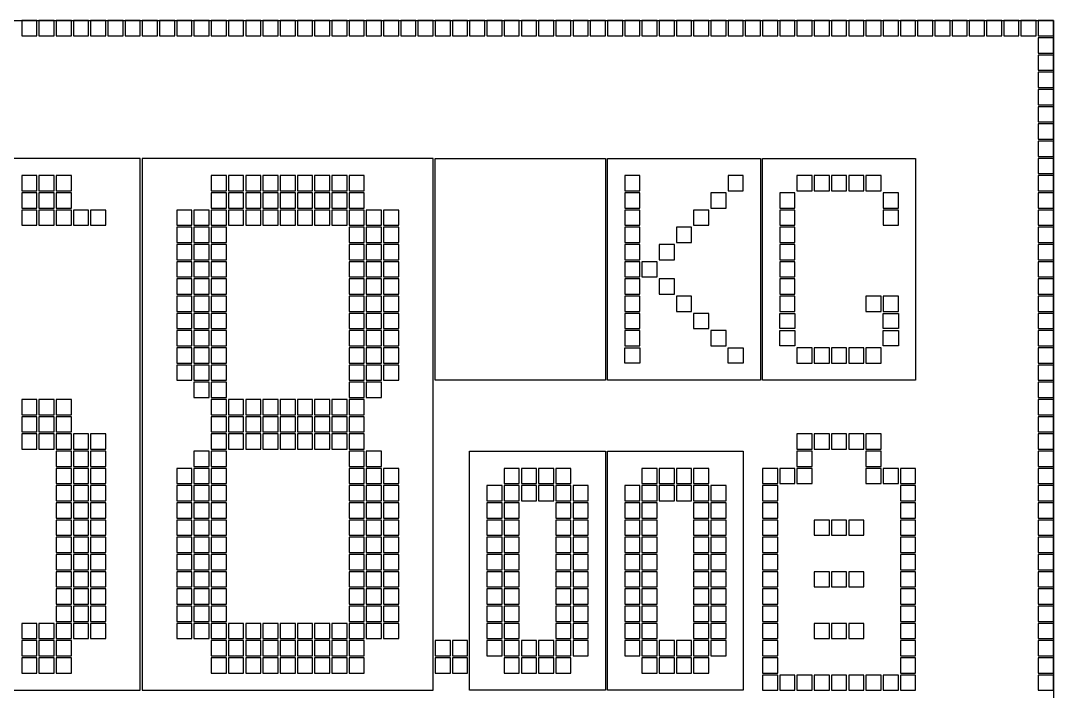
# Model space of a CAD drawing. Header units: inches. Extents: x 125 to 991, y -92 to 487.
# Drawn here: x 822.84 to 833.03, y 468.25 to 474.87 of the extents above; entities that cross this region are included whole.
import ezdxf

# ---------------------------------------------------------------- set-up
doc = ezdxf.new("R2010")
doc.units = ezdxf.units.IN

msp = doc.modelspace()

# ---------------------------------------------------------------- linework, layer by layer
msp.add_lwpolyline([(811.294, 474.869), (833.034, 474.869), (833.034, 464.009), (811.294, 464.009)], close=True)
at = {"color": 2}
for points in [[(822.854, 474.719), (823.004, 474.719), (823.004, 474.869), (822.854, 474.869)], [(823.024, 474.719), (823.174, 474.719), (823.174, 474.869), (823.024, 474.869)], [(823.194, 474.719), (823.344, 474.719), (823.344, 474.869), (823.194, 474.869)], [(823.364, 474.719), (823.514, 474.719), (823.514, 474.869), (823.364, 474.869)], [(823.534, 474.719), (823.684, 474.719), (823.684, 474.869), (823.534, 474.869)], [(823.704, 474.719), (823.854, 474.719), (823.854, 474.869), (823.704, 474.869)], [(823.874, 474.719), (824.024, 474.719), (824.024, 474.869), (823.874, 474.869)], [(824.044, 474.719), (824.194, 474.719), (824.194, 474.869), (824.044, 474.869)], [(824.214, 474.719), (824.364, 474.719), (824.364, 474.869), (824.214, 474.869)], [(824.384, 474.719), (824.534, 474.719), (824.534, 474.869), (824.384, 474.869)], [(824.554, 474.719), (824.704, 474.719), (824.704, 474.869), (824.554, 474.869)], [(824.724, 474.719), (824.874, 474.719), (824.874, 474.869), (824.724, 474.869)], [(824.894, 474.719), (825.044, 474.719), (825.044, 474.869), (824.894, 474.869)], [(825.064, 474.719), (825.214, 474.719), (825.214, 474.869), (825.064, 474.869)], [(825.234, 474.719), (825.384, 474.719), (825.384, 474.869), (825.234, 474.869)], [(825.404, 474.719), (825.554, 474.719), (825.554, 474.869), (825.404, 474.869)], [(825.574, 474.719), (825.724, 474.719), (825.724, 474.869), (825.574, 474.869)], [(825.744, 474.719), (825.894, 474.719), (825.894, 474.869), (825.744, 474.869)], [(825.914, 474.719), (826.064, 474.719), (826.064, 474.869), (825.914, 474.869)], [(826.084, 474.719), (826.234, 474.719), (826.234, 474.869), (826.084, 474.869)], [(826.254, 474.719), (826.404, 474.719), (826.404, 474.869), (826.254, 474.869)], [(826.424, 474.719), (826.574, 474.719), (826.574, 474.869), (826.424, 474.869)], [(826.594, 474.719), (826.744, 474.719), (826.744, 474.869), (826.594, 474.869)], [(826.764, 474.719), (826.914, 474.719), (826.914, 474.869), (826.764, 474.869)], [(826.934, 474.719), (827.084, 474.719), (827.084, 474.869), (826.934, 474.869)], [(827.104, 474.719), (827.254, 474.719), (827.254, 474.869), (827.104, 474.869)], [(827.274, 474.719), (827.424, 474.719), (827.424, 474.869), (827.274, 474.869)], [(827.444, 474.719), (827.594, 474.719), (827.594, 474.869), (827.444, 474.869)], [(827.614, 474.719), (827.764, 474.719), (827.764, 474.869), (827.614, 474.869)], [(827.784, 474.719), (827.934, 474.719), (827.934, 474.869), (827.784, 474.869)], [(827.954, 474.719), (828.104, 474.719), (828.104, 474.869), (827.954, 474.869)], [(828.124, 474.719), (828.274, 474.719), (828.274, 474.869), (828.124, 474.869)], [(828.294, 474.719), (828.444, 474.719), (828.444, 474.869), (828.294, 474.869)], [(828.464, 474.719), (828.614, 474.719), (828.614, 474.869), (828.464, 474.869)], [(828.634, 474.719), (828.784, 474.719), (828.784, 474.869), (828.634, 474.869)], [(828.804, 474.719), (828.954, 474.719), (828.954, 474.869), (828.804, 474.869)], [(828.974, 474.719), (829.124, 474.719), (829.124, 474.869), (828.974, 474.869)], [(829.144, 474.719), (829.294, 474.719), (829.294, 474.869), (829.144, 474.869)], [(829.314, 474.719), (829.464, 474.719), (829.464, 474.869), (829.314, 474.869)], [(829.484, 474.719), (829.634, 474.719), (829.634, 474.869), (829.484, 474.869)], [(829.654, 474.719), (829.804, 474.719), (829.804, 474.869), (829.654, 474.869)], [(829.824, 474.719), (829.974, 474.719), (829.974, 474.869), (829.824, 474.869)], [(829.994, 474.719), (830.144, 474.719), (830.144, 474.869), (829.994, 474.869)], [(830.164, 474.719), (830.314, 474.719), (830.314, 474.869), (830.164, 474.869)], [(830.334, 474.719), (830.484, 474.719), (830.484, 474.869), (830.334, 474.869)], [(830.504, 474.719), (830.654, 474.719), (830.654, 474.869), (830.504, 474.869)], [(830.674, 474.719), (830.824, 474.719), (830.824, 474.869), (830.674, 474.869)], [(830.844, 474.719), (830.994, 474.719), (830.994, 474.869), (830.844, 474.869)], [(831.014, 474.719), (831.164, 474.719), (831.164, 474.869), (831.014, 474.869)], [(831.184, 474.719), (831.334, 474.719), (831.334, 474.869), (831.184, 474.869)], [(831.354, 474.719), (831.504, 474.719), (831.504, 474.869), (831.354, 474.869)], [(831.524, 474.719), (831.674, 474.719), (831.674, 474.869), (831.524, 474.869)], [(831.694, 474.719), (831.844, 474.719), (831.844, 474.869), (831.694, 474.869)], [(831.864, 474.719), (832.014, 474.719), (832.014, 474.869), (831.864, 474.869)], [(832.034, 474.719), (832.184, 474.719), (832.184, 474.869), (832.034, 474.869)], [(832.204, 474.719), (832.354, 474.719), (832.354, 474.869), (832.204, 474.869)], [(832.374, 474.719), (832.524, 474.719), (832.524, 474.869), (832.374, 474.869)], [(832.544, 474.719), (832.694, 474.719), (832.694, 474.869), (832.544, 474.869)], [(832.714, 474.719), (832.864, 474.719), (832.864, 474.869), (832.714, 474.869)], [(832.884, 474.719), (833.034, 474.719), (833.034, 474.869), (832.884, 474.869)], [(832.884, 474.549), (833.034, 474.549), (833.034, 474.699), (832.884, 474.699)], [(832.884, 474.379), (833.034, 474.379), (833.034, 474.529), (832.884, 474.529)], [(832.884, 474.209), (833.034, 474.209), (833.034, 474.359), (832.884, 474.359)], [(832.884, 474.039), (833.034, 474.039), (833.034, 474.189), (832.884, 474.189)], [(832.884, 473.869), (833.034, 473.869), (833.034, 474.019), (832.884, 474.019)], [(832.884, 473.699), (833.034, 473.699), (833.034, 473.849), (832.884, 473.849)], [(832.884, 473.529), (833.034, 473.529), (833.034, 473.679), (832.884, 473.679)], [(832.884, 473.359), (833.034, 473.359), (833.034, 473.509), (832.884, 473.509)], [(822.854, 473.189), (823.004, 473.189), (823.004, 473.339), (822.854, 473.339)], [(823.024, 473.189), (823.174, 473.189), (823.174, 473.339), (823.024, 473.339)], [(823.024, 473.189), (823.174, 473.189), (823.174, 473.339), (823.024, 473.339)], [(823.194, 473.189), (823.344, 473.189), (823.344, 473.339), (823.194, 473.339)], [(824.724, 473.189), (824.874, 473.189), (824.874, 473.339), (824.724, 473.339)], [(824.894, 473.189), (825.044, 473.189), (825.044, 473.339), (824.894, 473.339)], [(825.064, 473.189), (825.214, 473.189), (825.214, 473.339), (825.064, 473.339)], [(825.064, 473.189), (825.214, 473.189), (825.214, 473.339), (825.064, 473.339)], [(825.064, 473.189), (825.214, 473.189), (825.214, 473.339), (825.064, 473.339)], [(825.234, 473.189), (825.384, 473.189), (825.384, 473.339), (825.234, 473.339)], [(825.404, 473.189), (825.554, 473.189), (825.554, 473.339), (825.404, 473.339)], [(825.574, 473.189), (825.724, 473.189), (825.724, 473.339), (825.574, 473.339)], [(825.744, 473.189), (825.894, 473.189), (825.894, 473.339), (825.744, 473.339)], [(825.744, 473.189), (825.894, 473.189), (825.894, 473.339), (825.744, 473.339)], [(825.914, 473.189), (826.064, 473.189), (826.064, 473.339), (825.914, 473.339)], [(826.084, 473.189), (826.234, 473.189), (826.234, 473.339), (826.084, 473.339)], [(828.804, 473.189), (828.954, 473.189), (828.954, 473.339), (828.804, 473.339)], [(829.824, 473.189), (829.974, 473.189), (829.974, 473.339), (829.824, 473.339)], [(830.504, 473.189), (830.654, 473.189), (830.654, 473.339), (830.504, 473.339)], [(830.674, 473.189), (830.824, 473.189), (830.824, 473.339), (830.674, 473.339)], [(830.844, 473.189), (830.994, 473.189), (830.994, 473.339), (830.844, 473.339)], [(831.014, 473.189), (831.164, 473.189), (831.164, 473.339), (831.014, 473.339)], [(831.184, 473.189), (831.334, 473.189), (831.334, 473.339), (831.184, 473.339)], [(832.884, 473.189), (833.034, 473.189), (833.034, 473.339), (832.884, 473.339)], [(822.854, 473.019), (823.004, 473.019), (823.004, 473.169), (822.854, 473.169)], [(823.024, 473.019), (823.174, 473.019), (823.174, 473.169), (823.024, 473.169)], [(823.024, 473.019), (823.174, 473.019), (823.174, 473.169), (823.024, 473.169)], [(823.194, 473.019), (823.344, 473.019), (823.344, 473.169), (823.194, 473.169)], [(824.724, 473.019), (824.874, 473.019), (824.874, 473.169), (824.724, 473.169)], [(824.894, 473.019), (825.044, 473.019), (825.044, 473.169), (824.894, 473.169)], [(825.064, 473.019), (825.214, 473.019), (825.214, 473.169), (825.064, 473.169)], [(825.064, 473.019), (825.214, 473.019), (825.214, 473.169), (825.064, 473.169)], [(825.064, 473.019), (825.214, 473.019), (825.214, 473.169), (825.064, 473.169)], [(825.234, 473.019), (825.384, 473.019), (825.384, 473.169), (825.234, 473.169)], [(825.404, 473.019), (825.554, 473.019), (825.554, 473.169), (825.404, 473.169)], [(825.574, 473.019), (825.724, 473.019), (825.724, 473.169), (825.574, 473.169)], [(825.744, 473.019), (825.894, 473.019), (825.894, 473.169), (825.744, 473.169)], [(825.744, 473.019), (825.894, 473.019), (825.894, 473.169), (825.744, 473.169)], [(825.914, 473.019), (826.064, 473.019), (826.064, 473.169), (825.914, 473.169)], [(826.084, 473.019), (826.234, 473.019), (826.234, 473.169), (826.084, 473.169)], [(828.804, 473.019), (828.954, 473.019), (828.954, 473.169), (828.804, 473.169)], [(829.654, 473.019), (829.804, 473.019), (829.804, 473.169), (829.654, 473.169)], [(830.334, 473.019), (830.484, 473.019), (830.484, 473.169), (830.334, 473.169)], [(831.354, 473.019), (831.504, 473.019), (831.504, 473.169), (831.354, 473.169)], [(832.884, 473.019), (833.034, 473.019), (833.034, 473.169), (832.884, 473.169)], [(822.854, 472.849), (823.004, 472.849), (823.004, 472.999), (822.854, 472.999)], [(823.024, 472.849), (823.174, 472.849), (823.174, 472.999), (823.024, 472.999)], [(823.024, 472.849), (823.174, 472.849), (823.174, 472.999), (823.024, 472.999)], [(823.194, 472.849), (823.344, 472.849), (823.344, 472.999), (823.194, 472.999)], [(823.364, 472.849), (823.514, 472.849), (823.514, 472.999), (823.364, 472.999)], [(823.534, 472.849), (823.684, 472.849), (823.684, 472.999), (823.534, 472.999)], [(824.384, 472.849), (824.534, 472.849), (824.534, 472.999), (824.384, 472.999)], [(824.554, 472.849), (824.704, 472.849), (824.704, 472.999), (824.554, 472.999)], [(824.724, 472.849), (824.874, 472.849), (824.874, 472.999), (824.724, 472.999)], [(824.894, 472.849), (825.044, 472.849), (825.044, 472.999), (824.894, 472.999)], [(825.064, 472.849), (825.214, 472.849), (825.214, 472.999), (825.064, 472.999)], [(825.064, 472.849), (825.214, 472.849), (825.214, 472.999), (825.064, 472.999)], [(825.064, 472.849), (825.214, 472.849), (825.214, 472.999), (825.064, 472.999)], [(825.234, 472.849), (825.384, 472.849), (825.384, 472.999), (825.234, 472.999)], [(825.404, 472.849), (825.554, 472.849), (825.554, 472.999), (825.404, 472.999)], [(825.574, 472.849), (825.724, 472.849), (825.724, 472.999), (825.574, 472.999)], [(825.744, 472.849), (825.894, 472.849), (825.894, 472.999), (825.744, 472.999)], [(825.744, 472.849), (825.894, 472.849), (825.894, 472.999), (825.744, 472.999)], [(825.914, 472.849), (826.064, 472.849), (826.064, 472.999), (825.914, 472.999)], [(826.084, 472.849), (826.234, 472.849), (826.234, 472.999), (826.084, 472.999)], [(826.254, 472.849), (826.404, 472.849), (826.404, 472.999), (826.254, 472.999)], [(826.424, 472.849), (826.574, 472.849), (826.574, 472.999), (826.424, 472.999)], [(828.804, 472.849), (828.954, 472.849), (828.954, 472.999), (828.804, 472.999)], [(829.484, 472.849), (829.634, 472.849), (829.634, 472.999), (829.484, 472.999)], [(830.334, 472.849), (830.484, 472.849), (830.484, 472.999), (830.334, 472.999)], [(831.354, 472.849), (831.504, 472.849), (831.504, 472.999), (831.354, 472.999)], [(832.884, 472.849), (833.034, 472.849), (833.034, 472.999), (832.884, 472.999)], [(824.384, 472.679), (824.534, 472.679), (824.534, 472.829), (824.384, 472.829)], [(824.554, 472.679), (824.704, 472.679), (824.704, 472.829), (824.554, 472.829)], [(824.724, 472.679), (824.874, 472.679), (824.874, 472.829), (824.724, 472.829)], [(826.084, 472.679), (826.234, 472.679), (826.234, 472.829), (826.084, 472.829)], [(826.254, 472.679), (826.404, 472.679), (826.404, 472.829), (826.254, 472.829)], [(826.424, 472.679), (826.574, 472.679), (826.574, 472.829), (826.424, 472.829)], [(828.804, 472.679), (828.954, 472.679), (828.954, 472.829), (828.804, 472.829)], [(829.314, 472.679), (829.464, 472.679), (829.464, 472.829), (829.314, 472.829)], [(830.334, 472.679), (830.484, 472.679), (830.484, 472.829), (830.334, 472.829)], [(832.884, 472.679), (833.034, 472.679), (833.034, 472.829), (832.884, 472.829)], [(824.384, 472.509), (824.534, 472.509), (824.534, 472.659), (824.384, 472.659)], [(824.554, 472.509), (824.704, 472.509), (824.704, 472.659), (824.554, 472.659)], [(824.724, 472.509), (824.874, 472.509), (824.874, 472.659), (824.724, 472.659)], [(826.084, 472.509), (826.234, 472.509), (826.234, 472.659), (826.084, 472.659)], [(826.254, 472.509), (826.404, 472.509), (826.404, 472.659), (826.254, 472.659)], [(826.424, 472.509), (826.574, 472.509), (826.574, 472.659), (826.424, 472.659)], [(828.804, 472.509), (828.954, 472.509), (828.954, 472.659), (828.804, 472.659)], [(829.144, 472.509), (829.294, 472.509), (829.294, 472.659), (829.144, 472.659)], [(830.334, 472.509), (830.484, 472.509), (830.484, 472.659), (830.334, 472.659)], [(832.884, 472.509), (833.034, 472.509), (833.034, 472.659), (832.884, 472.659)], [(824.384, 472.339), (824.534, 472.339), (824.534, 472.489), (824.384, 472.489)], [(824.554, 472.339), (824.704, 472.339), (824.704, 472.489), (824.554, 472.489)], [(824.724, 472.339), (824.874, 472.339), (824.874, 472.489), (824.724, 472.489)], [(826.084, 472.339), (826.234, 472.339), (826.234, 472.489), (826.084, 472.489)], [(826.254, 472.339), (826.404, 472.339), (826.404, 472.489), (826.254, 472.489)], [(826.424, 472.339), (826.574, 472.339), (826.574, 472.489), (826.424, 472.489)], [(828.804, 472.339), (828.954, 472.339), (828.954, 472.489), (828.804, 472.489)], [(828.974, 472.339), (829.124, 472.339), (829.124, 472.489), (828.974, 472.489)], [(830.334, 472.339), (830.484, 472.339), (830.484, 472.489), (830.334, 472.489)], [(832.884, 472.339), (833.034, 472.339), (833.034, 472.489), (832.884, 472.489)], [(824.384, 472.169), (824.534, 472.169), (824.534, 472.319), (824.384, 472.319)], [(824.554, 472.169), (824.704, 472.169), (824.704, 472.319), (824.554, 472.319)], [(824.724, 472.169), (824.874, 472.169), (824.874, 472.319), (824.724, 472.319)], [(826.084, 472.169), (826.234, 472.169), (826.234, 472.319), (826.084, 472.319)], [(826.254, 472.169), (826.404, 472.169), (826.404, 472.319), (826.254, 472.319)], [(826.424, 472.169), (826.574, 472.169), (826.574, 472.319), (826.424, 472.319)], [(828.804, 472.169), (828.954, 472.169), (828.954, 472.319), (828.804, 472.319)], [(829.144, 472.169), (829.294, 472.169), (829.294, 472.319), (829.144, 472.319)], [(830.334, 472.169), (830.484, 472.169), (830.484, 472.319), (830.334, 472.319)], [(832.884, 472.169), (833.034, 472.169), (833.034, 472.319), (832.884, 472.319)], [(824.384, 471.999), (824.534, 471.999), (824.534, 472.149), (824.384, 472.149)], [(824.554, 471.999), (824.704, 471.999), (824.704, 472.149), (824.554, 472.149)], [(824.724, 471.999), (824.874, 471.999), (824.874, 472.149), (824.724, 472.149)], [(826.084, 471.999), (826.234, 471.999), (826.234, 472.149), (826.084, 472.149)], [(826.254, 471.999), (826.404, 471.999), (826.404, 472.149), (826.254, 472.149)], [(826.424, 471.999), (826.574, 471.999), (826.574, 472.149), (826.424, 472.149)], [(828.804, 471.999), (828.954, 471.999), (828.954, 472.149), (828.804, 472.149)], [(829.314, 471.999), (829.464, 471.999), (829.464, 472.149), (829.314, 472.149)], [(830.334, 471.999), (830.484, 471.999), (830.484, 472.149), (830.334, 472.149)], [(831.184, 471.999), (831.334, 471.999), (831.334, 472.149), (831.184, 472.149)], [(831.354, 471.999), (831.504, 471.999), (831.504, 472.149), (831.354, 472.149)], [(832.884, 471.999), (833.034, 471.999), (833.034, 472.149), (832.884, 472.149)], [(824.384, 471.829), (824.534, 471.829), (824.534, 471.979), (824.384, 471.979)], [(824.554, 471.829), (824.704, 471.829), (824.704, 471.979), (824.554, 471.979)], [(824.724, 471.829), (824.874, 471.829), (824.874, 471.979), (824.724, 471.979)], [(826.084, 471.829), (826.234, 471.829), (826.234, 471.979), (826.084, 471.979)], [(826.254, 471.829), (826.404, 471.829), (826.404, 471.979), (826.254, 471.979)], [(826.424, 471.829), (826.574, 471.829), (826.574, 471.979), (826.424, 471.979)], [(828.804, 471.829), (828.954, 471.829), (828.954, 471.979), (828.804, 471.979)], [(829.484, 471.829), (829.634, 471.829), (829.634, 471.979), (829.484, 471.979)], [(830.334, 471.979), (830.484, 471.979), (830.484, 471.829), (830.334, 471.829)], [(831.354, 471.979), (831.504, 471.979), (831.504, 471.829), (831.354, 471.829)], [(832.884, 471.829), (833.034, 471.829), (833.034, 471.979), (832.884, 471.979)], [(824.384, 471.659), (824.534, 471.659), (824.534, 471.809), (824.384, 471.809)], [(824.554, 471.659), (824.704, 471.659), (824.704, 471.809), (824.554, 471.809)], [(824.724, 471.659), (824.874, 471.659), (824.874, 471.809), (824.724, 471.809)], [(826.084, 471.659), (826.234, 471.659), (826.234, 471.809), (826.084, 471.809)], [(826.254, 471.659), (826.404, 471.659), (826.404, 471.809), (826.254, 471.809)], [(826.424, 471.659), (826.574, 471.659), (826.574, 471.809), (826.424, 471.809)], [(828.804, 471.659), (828.954, 471.659), (828.954, 471.809), (828.804, 471.809)], [(829.654, 471.659), (829.804, 471.659), (829.804, 471.809), (829.654, 471.809)], [(830.334, 471.809), (830.484, 471.809), (830.484, 471.659), (830.334, 471.659)], [(831.354, 471.809), (831.504, 471.809), (831.504, 471.659), (831.354, 471.659)], [(832.884, 471.659), (833.034, 471.659), (833.034, 471.809), (832.884, 471.809)], [(824.384, 471.489), (824.534, 471.489), (824.534, 471.639), (824.384, 471.639)], [(824.554, 471.489), (824.704, 471.489), (824.704, 471.639), (824.554, 471.639)], [(824.724, 471.489), (824.874, 471.489), (824.874, 471.639), (824.724, 471.639)], [(826.084, 471.489), (826.234, 471.489), (826.234, 471.639), (826.084, 471.639)], [(826.254, 471.489), (826.404, 471.489), (826.404, 471.639), (826.254, 471.639)], [(826.424, 471.489), (826.574, 471.489), (826.574, 471.639), (826.424, 471.639)], [(828.804, 471.639), (828.954, 471.639), (828.954, 471.489), (828.804, 471.489)], [(829.824, 471.639), (829.974, 471.639), (829.974, 471.489), (829.824, 471.489)], [(830.504, 471.489), (830.654, 471.489), (830.654, 471.639), (830.504, 471.639)], [(830.674, 471.489), (830.824, 471.489), (830.824, 471.639), (830.674, 471.639)], [(830.844, 471.489), (830.994, 471.489), (830.994, 471.639), (830.844, 471.639)], [(831.014, 471.489), (831.164, 471.489), (831.164, 471.639), (831.014, 471.639)], [(831.184, 471.489), (831.334, 471.489), (831.334, 471.639), (831.184, 471.639)], [(832.884, 471.489), (833.034, 471.489), (833.034, 471.639), (832.884, 471.639)], [(824.384, 471.319), (824.534, 471.319), (824.534, 471.469), (824.384, 471.469)], [(824.554, 471.319), (824.704, 471.319), (824.704, 471.469), (824.554, 471.469)], [(824.724, 471.319), (824.874, 471.319), (824.874, 471.469), (824.724, 471.469)], [(826.084, 471.319), (826.234, 471.319), (826.234, 471.469), (826.084, 471.469)], [(826.254, 471.319), (826.404, 471.319), (826.404, 471.469), (826.254, 471.469)], [(826.424, 471.319), (826.574, 471.319), (826.574, 471.469), (826.424, 471.469)], [(832.884, 471.319), (833.034, 471.319), (833.034, 471.469), (832.884, 471.469)], [(824.554, 471.149), (824.704, 471.149), (824.704, 471.299), (824.554, 471.299)], [(824.724, 471.149), (824.874, 471.149), (824.874, 471.299), (824.724, 471.299)], [(826.084, 471.149), (826.234, 471.149), (826.234, 471.299), (826.084, 471.299)], [(826.254, 471.149), (826.404, 471.149), (826.404, 471.299), (826.254, 471.299)], [(832.884, 471.149), (833.034, 471.149), (833.034, 471.299), (832.884, 471.299)], [(822.854, 470.979), (823.004, 470.979), (823.004, 471.129), (822.854, 471.129)], [(823.024, 470.979), (823.174, 470.979), (823.174, 471.129), (823.024, 471.129)], [(823.024, 470.979), (823.174, 470.979), (823.174, 471.129), (823.024, 471.129)], [(823.194, 470.979), (823.344, 470.979), (823.344, 471.129), (823.194, 471.129)], [(824.724, 470.979), (824.874, 470.979), (824.874, 471.129), (824.724, 471.129)], [(824.894, 470.979), (825.044, 470.979), (825.044, 471.129), (824.894, 471.129)], [(825.064, 470.979), (825.214, 470.979), (825.214, 471.129), (825.064, 471.129)], [(825.064, 470.979), (825.214, 470.979), (825.214, 471.129), (825.064, 471.129)], [(825.064, 470.979), (825.214, 470.979), (825.214, 471.129), (825.064, 471.129)], [(825.234, 470.979), (825.384, 470.979), (825.384, 471.129), (825.234, 471.129)], [(825.404, 470.979), (825.554, 470.979), (825.554, 471.129), (825.404, 471.129)], [(825.574, 470.979), (825.724, 470.979), (825.724, 471.129), (825.574, 471.129)], [(825.744, 470.979), (825.894, 470.979), (825.894, 471.129), (825.744, 471.129)], [(825.744, 470.979), (825.894, 470.979), (825.894, 471.129), (825.744, 471.129)], [(825.914, 470.979), (826.064, 470.979), (826.064, 471.129), (825.914, 471.129)], [(826.084, 470.979), (826.234, 470.979), (826.234, 471.129), (826.084, 471.129)], [(832.884, 470.979), (833.034, 470.979), (833.034, 471.129), (832.884, 471.129)], [(822.854, 470.809), (823.004, 470.809), (823.004, 470.959), (822.854, 470.959)], [(823.024, 470.809), (823.174, 470.809), (823.174, 470.959), (823.024, 470.959)], [(823.024, 470.809), (823.174, 470.809), (823.174, 470.959), (823.024, 470.959)], [(823.194, 470.809), (823.344, 470.809), (823.344, 470.959), (823.194, 470.959)], [(824.724, 470.809), (824.874, 470.809), (824.874, 470.959), (824.724, 470.959)], [(824.894, 470.809), (825.044, 470.809), (825.044, 470.959), (824.894, 470.959)], [(825.064, 470.809), (825.214, 470.809), (825.214, 470.959), (825.064, 470.959)], [(825.064, 470.809), (825.214, 470.809), (825.214, 470.959), (825.064, 470.959)], [(825.064, 470.809), (825.214, 470.809), (825.214, 470.959), (825.064, 470.959)], [(825.234, 470.809), (825.384, 470.809), (825.384, 470.959), (825.234, 470.959)], [(825.404, 470.809), (825.554, 470.809), (825.554, 470.959), (825.404, 470.959)], [(825.574, 470.809), (825.724, 470.809), (825.724, 470.959), (825.574, 470.959)], [(825.744, 470.809), (825.894, 470.809), (825.894, 470.959), (825.744, 470.959)], [(825.744, 470.809), (825.894, 470.809), (825.894, 470.959), (825.744, 470.959)], [(825.914, 470.809), (826.064, 470.809), (826.064, 470.959), (825.914, 470.959)], [(826.084, 470.809), (826.234, 470.809), (826.234, 470.959), (826.084, 470.959)], [(832.884, 470.809), (833.034, 470.809), (833.034, 470.959), (832.884, 470.959)], [(822.854, 470.639), (823.004, 470.639), (823.004, 470.789), (822.854, 470.789)], [(823.024, 470.639), (823.174, 470.639), (823.174, 470.789), (823.024, 470.789)], [(823.024, 470.639), (823.174, 470.639), (823.174, 470.789), (823.024, 470.789)], [(823.194, 470.639), (823.344, 470.639), (823.344, 470.789), (823.194, 470.789)], [(823.364, 470.639), (823.514, 470.639), (823.514, 470.789), (823.364, 470.789)], [(823.534, 470.639), (823.684, 470.639), (823.684, 470.789), (823.534, 470.789)], [(824.724, 470.639), (824.874, 470.639), (824.874, 470.789), (824.724, 470.789)], [(824.894, 470.639), (825.044, 470.639), (825.044, 470.789), (824.894, 470.789)], [(825.064, 470.639), (825.214, 470.639), (825.214, 470.789), (825.064, 470.789)], [(825.064, 470.639), (825.214, 470.639), (825.214, 470.789), (825.064, 470.789)], [(825.064, 470.639), (825.214, 470.639), (825.214, 470.789), (825.064, 470.789)], [(825.234, 470.639), (825.384, 470.639), (825.384, 470.789), (825.234, 470.789)], [(825.404, 470.639), (825.554, 470.639), (825.554, 470.789), (825.404, 470.789)], [(825.574, 470.639), (825.724, 470.639), (825.724, 470.789), (825.574, 470.789)], [(825.744, 470.639), (825.894, 470.639), (825.894, 470.789), (825.744, 470.789)], [(825.744, 470.639), (825.894, 470.639), (825.894, 470.789), (825.744, 470.789)], [(825.914, 470.639), (826.064, 470.639), (826.064, 470.789), (825.914, 470.789)], [(826.084, 470.639), (826.234, 470.639), (826.234, 470.789), (826.084, 470.789)], [(830.504, 470.639), (830.654, 470.639), (830.654, 470.789), (830.504, 470.789)], [(830.504, 470.639), (830.654, 470.639), (830.654, 470.789), (830.504, 470.789)], [(830.674, 470.639), (830.824, 470.639), (830.824, 470.789), (830.674, 470.789)], [(830.844, 470.639), (830.994, 470.639), (830.994, 470.789), (830.844, 470.789)], [(831.014, 470.639), (831.164, 470.639), (831.164, 470.789), (831.014, 470.789)], [(831.184, 470.639), (831.334, 470.639), (831.334, 470.789), (831.184, 470.789)], [(831.184, 470.639), (831.334, 470.639), (831.334, 470.789), (831.184, 470.789)], [(832.884, 470.639), (833.034, 470.639), (833.034, 470.789), (832.884, 470.789)], [(823.194, 470.469), (823.344, 470.469), (823.344, 470.619), (823.194, 470.619)], [(823.364, 470.469), (823.514, 470.469), (823.514, 470.619), (823.364, 470.619)], [(823.534, 470.469), (823.684, 470.469), (823.684, 470.619), (823.534, 470.619)], [(824.554, 470.469), (824.704, 470.469), (824.704, 470.619), (824.554, 470.619)], [(824.724, 470.469), (824.874, 470.469), (824.874, 470.619), (824.724, 470.619)], [(826.084, 470.469), (826.234, 470.469), (826.234, 470.619), (826.084, 470.619)], [(826.254, 470.469), (826.404, 470.469), (826.404, 470.619), (826.254, 470.619)], [(830.504, 470.469), (830.654, 470.469), (830.654, 470.619), (830.504, 470.619)], [(830.504, 470.469), (830.654, 470.469), (830.654, 470.619), (830.504, 470.619)], [(831.184, 470.469), (831.334, 470.469), (831.334, 470.619), (831.184, 470.619)], [(831.184, 470.469), (831.334, 470.469), (831.334, 470.619), (831.184, 470.619)], [(832.884, 470.469), (833.034, 470.469), (833.034, 470.619), (832.884, 470.619)], [(823.194, 470.299), (823.344, 470.299), (823.344, 470.449), (823.194, 470.449)], [(823.364, 470.299), (823.514, 470.299), (823.514, 470.449), (823.364, 470.449)], [(823.534, 470.299), (823.684, 470.299), (823.684, 470.449), (823.534, 470.449)], [(824.384, 470.299), (824.534, 470.299), (824.534, 470.449), (824.384, 470.449)], [(824.554, 470.299), (824.704, 470.299), (824.704, 470.449), (824.554, 470.449)], [(824.724, 470.299), (824.874, 470.299), (824.874, 470.449), (824.724, 470.449)], [(826.084, 470.299), (826.234, 470.299), (826.234, 470.449), (826.084, 470.449)], [(826.254, 470.299), (826.404, 470.299), (826.404, 470.449), (826.254, 470.449)], [(826.424, 470.299), (826.574, 470.299), (826.574, 470.449), (826.424, 470.449)], [(827.614, 470.299), (827.764, 470.299), (827.764, 470.449), (827.614, 470.449)], [(827.784, 470.299), (827.934, 470.299), (827.934, 470.449), (827.784, 470.449)], [(827.954, 470.299), (828.104, 470.299), (828.104, 470.449), (827.954, 470.449)], [(828.124, 470.299), (828.274, 470.299), (828.274, 470.449), (828.124, 470.449)], [(828.974, 470.299), (829.124, 470.299), (829.124, 470.449), (828.974, 470.449)], [(829.144, 470.299), (829.294, 470.299), (829.294, 470.449), (829.144, 470.449)], [(829.314, 470.299), (829.464, 470.299), (829.464, 470.449), (829.314, 470.449)], [(829.484, 470.299), (829.634, 470.299), (829.634, 470.449), (829.484, 470.449)], [(830.164, 470.299), (830.314, 470.299), (830.314, 470.449), (830.164, 470.449)], [(830.164, 470.299), (830.314, 470.299), (830.314, 470.449), (830.164, 470.449)], [(830.334, 470.299), (830.484, 470.299), (830.484, 470.449), (830.334, 470.449)], [(830.504, 470.299), (830.654, 470.299), (830.654, 470.449), (830.504, 470.449)], [(831.184, 470.299), (831.334, 470.299), (831.334, 470.449), (831.184, 470.449)], [(831.354, 470.299), (831.504, 470.299), (831.504, 470.449), (831.354, 470.449)], [(831.524, 470.299), (831.674, 470.299), (831.674, 470.449), (831.524, 470.449)], [(831.524, 470.299), (831.674, 470.299), (831.674, 470.449), (831.524, 470.449)], [(832.884, 470.299), (833.034, 470.299), (833.034, 470.449), (832.884, 470.449)], [(823.194, 470.129), (823.344, 470.129), (823.344, 470.279), (823.194, 470.279)], [(823.364, 470.129), (823.514, 470.129), (823.514, 470.279), (823.364, 470.279)], [(823.534, 470.129), (823.684, 470.129), (823.684, 470.279), (823.534, 470.279)], [(824.384, 470.129), (824.534, 470.129), (824.534, 470.279), (824.384, 470.279)], [(824.554, 470.129), (824.704, 470.129), (824.704, 470.279), (824.554, 470.279)], [(824.724, 470.129), (824.874, 470.129), (824.874, 470.279), (824.724, 470.279)], [(826.084, 470.129), (826.234, 470.129), (826.234, 470.279), (826.084, 470.279)], [(826.254, 470.129), (826.404, 470.129), (826.404, 470.279), (826.254, 470.279)], [(826.424, 470.129), (826.574, 470.129), (826.574, 470.279), (826.424, 470.279)], [(827.444, 470.129), (827.594, 470.129), (827.594, 470.279), (827.444, 470.279)], [(827.614, 470.129), (827.764, 470.129), (827.764, 470.279), (827.614, 470.279)], [(827.784, 470.129), (827.934, 470.129), (827.934, 470.279), (827.784, 470.279)], [(827.954, 470.129), (828.104, 470.129), (828.104, 470.279), (827.954, 470.279)], [(828.124, 470.129), (828.274, 470.129), (828.274, 470.279), (828.124, 470.279)], [(828.294, 470.129), (828.444, 470.129), (828.444, 470.279), (828.294, 470.279)], [(828.804, 470.129), (828.954, 470.129), (828.954, 470.279), (828.804, 470.279)], [(828.974, 470.129), (829.124, 470.129), (829.124, 470.279), (828.974, 470.279)], [(829.144, 470.129), (829.294, 470.129), (829.294, 470.279), (829.144, 470.279)], [(829.314, 470.129), (829.464, 470.129), (829.464, 470.279), (829.314, 470.279)], [(829.484, 470.129), (829.634, 470.129), (829.634, 470.279), (829.484, 470.279)], [(829.654, 470.129), (829.804, 470.129), (829.804, 470.279), (829.654, 470.279)], [(830.164, 470.129), (830.314, 470.129), (830.314, 470.279), (830.164, 470.279)], [(830.164, 470.129), (830.314, 470.129), (830.314, 470.279), (830.164, 470.279)], [(830.164, 470.129), (830.314, 470.129), (830.314, 470.279), (830.164, 470.279)], [(831.524, 470.129), (831.674, 470.129), (831.674, 470.279), (831.524, 470.279)], [(831.524, 470.129), (831.674, 470.129), (831.674, 470.279), (831.524, 470.279)], [(831.524, 470.129), (831.674, 470.129), (831.674, 470.279), (831.524, 470.279)], [(832.884, 470.129), (833.034, 470.129), (833.034, 470.279), (832.884, 470.279)], [(823.194, 469.959), (823.344, 469.959), (823.344, 470.109), (823.194, 470.109)], [(823.364, 469.959), (823.514, 469.959), (823.514, 470.109), (823.364, 470.109)], [(823.534, 469.959), (823.684, 469.959), (823.684, 470.109), (823.534, 470.109)], [(824.384, 469.959), (824.534, 469.959), (824.534, 470.109), (824.384, 470.109)], [(824.554, 469.959), (824.704, 469.959), (824.704, 470.109), (824.554, 470.109)], [(824.724, 469.959), (824.874, 469.959), (824.874, 470.109), (824.724, 470.109)], [(826.084, 469.959), (826.234, 469.959), (826.234, 470.109), (826.084, 470.109)], [(826.254, 469.959), (826.404, 469.959), (826.404, 470.109), (826.254, 470.109)], [(826.424, 469.959), (826.574, 469.959), (826.574, 470.109), (826.424, 470.109)], [(827.444, 469.959), (827.594, 469.959), (827.594, 470.109), (827.444, 470.109)], [(827.614, 469.959), (827.764, 469.959), (827.764, 470.109), (827.614, 470.109)], [(828.124, 469.959), (828.274, 469.959), (828.274, 470.109), (828.124, 470.109)], [(828.294, 469.959), (828.444, 469.959), (828.444, 470.109), (828.294, 470.109)], [(828.804, 469.959), (828.954, 469.959), (828.954, 470.109), (828.804, 470.109)], [(828.974, 469.959), (829.124, 469.959), (829.124, 470.109), (828.974, 470.109)], [(829.484, 469.959), (829.634, 469.959), (829.634, 470.109), (829.484, 470.109)], [(829.654, 469.959), (829.804, 469.959), (829.804, 470.109), (829.654, 470.109)], [(830.164, 469.959), (830.314, 469.959), (830.314, 470.109), (830.164, 470.109)], [(831.524, 469.959), (831.674, 469.959), (831.674, 470.109), (831.524, 470.109)], [(832.884, 469.959), (833.034, 469.959), (833.034, 470.109), (832.884, 470.109)], [(823.194, 469.789), (823.344, 469.789), (823.344, 469.939), (823.194, 469.939)], [(823.364, 469.789), (823.514, 469.789), (823.514, 469.939), (823.364, 469.939)], [(823.534, 469.789), (823.684, 469.789), (823.684, 469.939), (823.534, 469.939)], [(824.384, 469.789), (824.534, 469.789), (824.534, 469.939), (824.384, 469.939)], [(824.554, 469.789), (824.704, 469.789), (824.704, 469.939), (824.554, 469.939)], [(824.724, 469.789), (824.874, 469.789), (824.874, 469.939), (824.724, 469.939)], [(826.084, 469.789), (826.234, 469.789), (826.234, 469.939), (826.084, 469.939)], [(826.254, 469.789), (826.404, 469.789), (826.404, 469.939), (826.254, 469.939)], [(826.424, 469.789), (826.574, 469.789), (826.574, 469.939), (826.424, 469.939)], [(827.444, 469.789), (827.594, 469.789), (827.594, 469.939), (827.444, 469.939)], [(827.614, 469.789), (827.764, 469.789), (827.764, 469.939), (827.614, 469.939)], [(828.124, 469.789), (828.274, 469.789), (828.274, 469.939), (828.124, 469.939)], [(828.294, 469.789), (828.444, 469.789), (828.444, 469.939), (828.294, 469.939)], [(828.804, 469.789), (828.954, 469.789), (828.954, 469.939), (828.804, 469.939)], [(828.974, 469.789), (829.124, 469.789), (829.124, 469.939), (828.974, 469.939)], [(829.484, 469.789), (829.634, 469.789), (829.634, 469.939), (829.484, 469.939)], [(829.654, 469.789), (829.804, 469.789), (829.804, 469.939), (829.654, 469.939)], [(830.164, 469.789), (830.314, 469.789), (830.314, 469.939), (830.164, 469.939)], [(830.674, 469.789), (830.824, 469.789), (830.824, 469.939), (830.674, 469.939)], [(830.844, 469.789), (830.994, 469.789), (830.994, 469.939), (830.844, 469.939)], [(831.014, 469.789), (831.164, 469.789), (831.164, 469.939), (831.014, 469.939)], [(831.524, 469.789), (831.674, 469.789), (831.674, 469.939), (831.524, 469.939)], [(832.884, 469.789), (833.034, 469.789), (833.034, 469.939), (832.884, 469.939)], [(823.194, 469.619), (823.344, 469.619), (823.344, 469.769), (823.194, 469.769)], [(823.364, 469.619), (823.514, 469.619), (823.514, 469.769), (823.364, 469.769)], [(823.534, 469.619), (823.684, 469.619), (823.684, 469.769), (823.534, 469.769)], [(824.384, 469.619), (824.534, 469.619), (824.534, 469.769), (824.384, 469.769)], [(824.554, 469.619), (824.704, 469.619), (824.704, 469.769), (824.554, 469.769)], [(824.724, 469.619), (824.874, 469.619), (824.874, 469.769), (824.724, 469.769)], [(826.084, 469.619), (826.234, 469.619), (826.234, 469.769), (826.084, 469.769)], [(826.254, 469.619), (826.404, 469.619), (826.404, 469.769), (826.254, 469.769)], [(826.424, 469.619), (826.574, 469.619), (826.574, 469.769), (826.424, 469.769)], [(827.444, 469.619), (827.594, 469.619), (827.594, 469.769), (827.444, 469.769)], [(827.614, 469.619), (827.764, 469.619), (827.764, 469.769), (827.614, 469.769)], [(828.124, 469.619), (828.274, 469.619), (828.274, 469.769), (828.124, 469.769)], [(828.294, 469.619), (828.444, 469.619), (828.444, 469.769), (828.294, 469.769)], [(828.804, 469.619), (828.954, 469.619), (828.954, 469.769), (828.804, 469.769)], [(828.974, 469.619), (829.124, 469.619), (829.124, 469.769), (828.974, 469.769)], [(829.484, 469.619), (829.634, 469.619), (829.634, 469.769), (829.484, 469.769)], [(829.654, 469.619), (829.804, 469.619), (829.804, 469.769), (829.654, 469.769)], [(830.164, 469.619), (830.314, 469.619), (830.314, 469.769), (830.164, 469.769)], [(831.524, 469.619), (831.674, 469.619), (831.674, 469.769), (831.524, 469.769)], [(832.884, 469.619), (833.034, 469.619), (833.034, 469.769), (832.884, 469.769)], [(823.194, 469.449), (823.344, 469.449), (823.344, 469.599), (823.194, 469.599)], [(823.364, 469.449), (823.514, 469.449), (823.514, 469.599), (823.364, 469.599)], [(823.534, 469.449), (823.684, 469.449), (823.684, 469.599), (823.534, 469.599)], [(824.384, 469.449), (824.534, 469.449), (824.534, 469.599), (824.384, 469.599)], [(824.554, 469.449), (824.704, 469.449), (824.704, 469.599), (824.554, 469.599)], [(824.724, 469.449), (824.874, 469.449), (824.874, 469.599), (824.724, 469.599)], [(826.084, 469.449), (826.234, 469.449), (826.234, 469.599), (826.084, 469.599)], [(826.254, 469.449), (826.404, 469.449), (826.404, 469.599), (826.254, 469.599)], [(826.424, 469.449), (826.574, 469.449), (826.574, 469.599), (826.424, 469.599)], [(827.444, 469.449), (827.594, 469.449), (827.594, 469.599), (827.444, 469.599)], [(827.614, 469.449), (827.764, 469.449), (827.764, 469.599), (827.614, 469.599)], [(828.124, 469.449), (828.274, 469.449), (828.274, 469.599), (828.124, 469.599)], [(828.294, 469.449), (828.444, 469.449), (828.444, 469.599), (828.294, 469.599)], [(828.804, 469.449), (828.954, 469.449), (828.954, 469.599), (828.804, 469.599)], [(828.974, 469.449), (829.124, 469.449), (829.124, 469.599), (828.974, 469.599)], [(829.484, 469.449), (829.634, 469.449), (829.634, 469.599), (829.484, 469.599)], [(829.654, 469.449), (829.804, 469.449), (829.804, 469.599), (829.654, 469.599)], [(830.164, 469.449), (830.314, 469.449), (830.314, 469.599), (830.164, 469.599)], [(831.524, 469.449), (831.674, 469.449), (831.674, 469.599), (831.524, 469.599)], [(832.884, 469.449), (833.034, 469.449), (833.034, 469.599), (832.884, 469.599)], [(823.194, 469.279), (823.344, 469.279), (823.344, 469.429), (823.194, 469.429)], [(823.364, 469.279), (823.514, 469.279), (823.514, 469.429), (823.364, 469.429)], [(823.534, 469.279), (823.684, 469.279), (823.684, 469.429), (823.534, 469.429)], [(824.384, 469.279), (824.534, 469.279), (824.534, 469.429), (824.384, 469.429)], [(824.554, 469.279), (824.704, 469.279), (824.704, 469.429), (824.554, 469.429)], [(824.724, 469.279), (824.874, 469.279), (824.874, 469.429), (824.724, 469.429)], [(826.084, 469.279), (826.234, 469.279), (826.234, 469.429), (826.084, 469.429)], [(826.254, 469.279), (826.404, 469.279), (826.404, 469.429), (826.254, 469.429)], [(826.424, 469.279), (826.574, 469.279), (826.574, 469.429), (826.424, 469.429)], [(827.444, 469.279), (827.594, 469.279), (827.594, 469.429), (827.444, 469.429)], [(827.614, 469.279), (827.764, 469.279), (827.764, 469.429), (827.614, 469.429)], [(828.124, 469.279), (828.274, 469.279), (828.274, 469.429), (828.124, 469.429)], [(828.294, 469.279), (828.444, 469.279), (828.444, 469.429), (828.294, 469.429)], [(828.804, 469.279), (828.954, 469.279), (828.954, 469.429), (828.804, 469.429)], [(828.974, 469.279), (829.124, 469.279), (829.124, 469.429), (828.974, 469.429)], [(829.484, 469.279), (829.634, 469.279), (829.634, 469.429), (829.484, 469.429)], [(829.654, 469.279), (829.804, 469.279), (829.804, 469.429), (829.654, 469.429)], [(830.164, 469.279), (830.314, 469.279), (830.314, 469.429), (830.164, 469.429)], [(830.674, 469.279), (830.824, 469.279), (830.824, 469.429), (830.674, 469.429)], [(830.844, 469.279), (830.994, 469.279), (830.994, 469.429), (830.844, 469.429)], [(831.014, 469.279), (831.164, 469.279), (831.164, 469.429), (831.014, 469.429)], [(831.524, 469.279), (831.674, 469.279), (831.674, 469.429), (831.524, 469.429)], [(832.884, 469.279), (833.034, 469.279), (833.034, 469.429), (832.884, 469.429)], [(823.194, 469.109), (823.344, 469.109), (823.344, 469.259), (823.194, 469.259)], [(823.364, 469.109), (823.514, 469.109), (823.514, 469.259), (823.364, 469.259)], [(823.534, 469.109), (823.684, 469.109), (823.684, 469.259), (823.534, 469.259)], [(824.384, 469.109), (824.534, 469.109), (824.534, 469.259), (824.384, 469.259)], [(824.554, 469.109), (824.704, 469.109), (824.704, 469.259), (824.554, 469.259)], [(824.724, 469.109), (824.874, 469.109), (824.874, 469.259), (824.724, 469.259)], [(826.084, 469.109), (826.234, 469.109), (826.234, 469.259), (826.084, 469.259)], [(826.254, 469.109), (826.404, 469.109), (826.404, 469.259), (826.254, 469.259)], [(826.424, 469.109), (826.574, 469.109), (826.574, 469.259), (826.424, 469.259)], [(827.444, 469.109), (827.594, 469.109), (827.594, 469.259), (827.444, 469.259)], [(827.614, 469.109), (827.764, 469.109), (827.764, 469.259), (827.614, 469.259)], [(828.124, 469.109), (828.274, 469.109), (828.274, 469.259), (828.124, 469.259)], [(828.294, 469.109), (828.444, 469.109), (828.444, 469.259), (828.294, 469.259)], [(828.804, 469.109), (828.954, 469.109), (828.954, 469.259), (828.804, 469.259)], [(828.974, 469.109), (829.124, 469.109), (829.124, 469.259), (828.974, 469.259)], [(829.484, 469.109), (829.634, 469.109), (829.634, 469.259), (829.484, 469.259)], [(829.654, 469.109), (829.804, 469.109), (829.804, 469.259), (829.654, 469.259)], [(830.164, 469.109), (830.314, 469.109), (830.314, 469.259), (830.164, 469.259)], [(831.524, 469.109), (831.674, 469.109), (831.674, 469.259), (831.524, 469.259)], [(832.884, 469.109), (833.034, 469.109), (833.034, 469.259), (832.884, 469.259)], [(823.194, 468.939), (823.344, 468.939), (823.344, 469.089), (823.194, 469.089)], [(823.364, 468.939), (823.514, 468.939), (823.514, 469.089), (823.364, 469.089)], [(823.534, 468.939), (823.684, 468.939), (823.684, 469.089), (823.534, 469.089)], [(824.384, 468.939), (824.534, 468.939), (824.534, 469.089), (824.384, 469.089)], [(824.554, 468.939), (824.704, 468.939), (824.704, 469.089), (824.554, 469.089)], [(824.724, 468.939), (824.874, 468.939), (824.874, 469.089), (824.724, 469.089)], [(826.084, 468.939), (826.234, 468.939), (826.234, 469.089), (826.084, 469.089)], [(826.254, 468.939), (826.404, 468.939), (826.404, 469.089), (826.254, 469.089)], [(826.424, 468.939), (826.574, 468.939), (826.574, 469.089), (826.424, 469.089)], [(827.444, 468.939), (827.594, 468.939), (827.594, 469.089), (827.444, 469.089)], [(827.614, 468.939), (827.764, 468.939), (827.764, 469.089), (827.614, 469.089)], [(828.124, 468.939), (828.274, 468.939), (828.274, 469.089), (828.124, 469.089)], [(828.294, 468.939), (828.444, 468.939), (828.444, 469.089), (828.294, 469.089)], [(828.804, 468.939), (828.954, 468.939), (828.954, 469.089), (828.804, 469.089)], [(828.974, 468.939), (829.124, 468.939), (829.124, 469.089), (828.974, 469.089)], [(829.484, 468.939), (829.634, 468.939), (829.634, 469.089), (829.484, 469.089)], [(829.654, 468.939), (829.804, 468.939), (829.804, 469.089), (829.654, 469.089)], [(830.164, 468.939), (830.314, 468.939), (830.314, 469.089), (830.164, 469.089)], [(831.524, 468.939), (831.674, 468.939), (831.674, 469.089), (831.524, 469.089)], [(832.884, 468.939), (833.034, 468.939), (833.034, 469.089), (832.884, 469.089)], [(822.854, 468.769), (823.004, 468.769), (823.004, 468.919), (822.854, 468.919)], [(823.024, 468.769), (823.174, 468.769), (823.174, 468.919), (823.024, 468.919)], [(823.024, 468.769), (823.174, 468.769), (823.174, 468.919), (823.024, 468.919)], [(823.194, 468.769), (823.344, 468.769), (823.344, 468.919), (823.194, 468.919)], [(823.364, 468.769), (823.514, 468.769), (823.514, 468.919), (823.364, 468.919)], [(823.534, 468.769), (823.684, 468.769), (823.684, 468.919), (823.534, 468.919)], [(824.384, 468.769), (824.534, 468.769), (824.534, 468.919), (824.384, 468.919)], [(824.554, 468.769), (824.704, 468.769), (824.704, 468.919), (824.554, 468.919)], [(824.724, 468.769), (824.874, 468.769), (824.874, 468.919), (824.724, 468.919)], [(824.894, 468.769), (825.044, 468.769), (825.044, 468.919), (824.894, 468.919)], [(825.064, 468.769), (825.214, 468.769), (825.214, 468.919), (825.064, 468.919)], [(825.064, 468.769), (825.214, 468.769), (825.214, 468.919), (825.064, 468.919)], [(825.064, 468.769), (825.214, 468.769), (825.214, 468.919), (825.064, 468.919)], [(825.234, 468.769), (825.384, 468.769), (825.384, 468.919), (825.234, 468.919)], [(825.404, 468.769), (825.554, 468.769), (825.554, 468.919), (825.404, 468.919)], [(825.574, 468.769), (825.724, 468.769), (825.724, 468.919), (825.574, 468.919)], [(825.744, 468.769), (825.894, 468.769), (825.894, 468.919), (825.744, 468.919)], [(825.744, 468.769), (825.894, 468.769), (825.894, 468.919), (825.744, 468.919)], [(825.914, 468.769), (826.064, 468.769), (826.064, 468.919), (825.914, 468.919)], [(826.084, 468.769), (826.234, 468.769), (826.234, 468.919), (826.084, 468.919)], [(826.254, 468.769), (826.404, 468.769), (826.404, 468.919), (826.254, 468.919)], [(826.424, 468.769), (826.574, 468.769), (826.574, 468.919), (826.424, 468.919)], [(827.444, 468.769), (827.594, 468.769), (827.594, 468.919), (827.444, 468.919)], [(827.614, 468.769), (827.764, 468.769), (827.764, 468.919), (827.614, 468.919)], [(828.124, 468.769), (828.274, 468.769), (828.274, 468.919), (828.124, 468.919)], [(828.294, 468.769), (828.444, 468.769), (828.444, 468.919), (828.294, 468.919)], [(828.804, 468.769), (828.954, 468.769), (828.954, 468.919), (828.804, 468.919)], [(828.974, 468.769), (829.124, 468.769), (829.124, 468.919), (828.974, 468.919)], [(829.484, 468.769), (829.634, 468.769), (829.634, 468.919), (829.484, 468.919)], [(829.654, 468.769), (829.804, 468.769), (829.804, 468.919), (829.654, 468.919)], [(830.164, 468.769), (830.314, 468.769), (830.314, 468.919), (830.164, 468.919)], [(830.674, 468.769), (830.824, 468.769), (830.824, 468.919), (830.674, 468.919)], [(830.844, 468.769), (830.994, 468.769), (830.994, 468.919), (830.844, 468.919)], [(831.014, 468.769), (831.164, 468.769), (831.164, 468.919), (831.014, 468.919)], [(831.524, 468.769), (831.674, 468.769), (831.674, 468.919), (831.524, 468.919)], [(832.884, 468.769), (833.034, 468.769), (833.034, 468.919), (832.884, 468.919)], [(822.854, 468.599), (823.004, 468.599), (823.004, 468.749), (822.854, 468.749)], [(823.024, 468.599), (823.174, 468.599), (823.174, 468.749), (823.024, 468.749)], [(823.024, 468.599), (823.174, 468.599), (823.174, 468.749), (823.024, 468.749)], [(823.194, 468.599), (823.344, 468.599), (823.344, 468.749), (823.194, 468.749)], [(824.724, 468.599), (824.874, 468.599), (824.874, 468.749), (824.724, 468.749)], [(824.894, 468.599), (825.044, 468.599), (825.044, 468.749), (824.894, 468.749)], [(825.064, 468.599), (825.214, 468.599), (825.214, 468.749), (825.064, 468.749)], [(825.064, 468.599), (825.214, 468.599), (825.214, 468.749), (825.064, 468.749)], [(825.064, 468.599), (825.214, 468.599), (825.214, 468.749), (825.064, 468.749)], [(825.234, 468.599), (825.384, 468.599), (825.384, 468.749), (825.234, 468.749)], [(825.404, 468.599), (825.554, 468.599), (825.554, 468.749), (825.404, 468.749)], [(825.574, 468.599), (825.724, 468.599), (825.724, 468.749), (825.574, 468.749)], [(825.744, 468.599), (825.894, 468.599), (825.894, 468.749), (825.744, 468.749)], [(825.744, 468.599), (825.894, 468.599), (825.894, 468.749), (825.744, 468.749)], [(825.914, 468.599), (826.064, 468.599), (826.064, 468.749), (825.914, 468.749)], [(826.084, 468.599), (826.234, 468.599), (826.234, 468.749), (826.084, 468.749)], [(826.934, 468.599), (827.084, 468.599), (827.084, 468.749), (826.934, 468.749)], [(827.104, 468.599), (827.254, 468.599), (827.254, 468.749), (827.104, 468.749)], [(827.444, 468.599), (827.594, 468.599), (827.594, 468.749), (827.444, 468.749)], [(827.614, 468.599), (827.764, 468.599), (827.764, 468.749), (827.614, 468.749)], [(827.784, 468.599), (827.934, 468.599), (827.934, 468.749), (827.784, 468.749)], [(827.954, 468.599), (828.104, 468.599), (828.104, 468.749), (827.954, 468.749)], [(828.124, 468.599), (828.274, 468.599), (828.274, 468.749), (828.124, 468.749)], [(828.294, 468.599), (828.444, 468.599), (828.444, 468.749), (828.294, 468.749)], [(828.804, 468.599), (828.954, 468.599), (828.954, 468.749), (828.804, 468.749)], [(828.974, 468.599), (829.124, 468.599), (829.124, 468.749), (828.974, 468.749)], [(829.144, 468.599), (829.294, 468.599), (829.294, 468.749), (829.144, 468.749)], [(829.314, 468.599), (829.464, 468.599), (829.464, 468.749), (829.314, 468.749)], [(829.484, 468.599), (829.634, 468.599), (829.634, 468.749), (829.484, 468.749)], [(829.654, 468.599), (829.804, 468.599), (829.804, 468.749), (829.654, 468.749)], [(830.164, 468.599), (830.314, 468.599), (830.314, 468.749), (830.164, 468.749)], [(831.524, 468.599), (831.674, 468.599), (831.674, 468.749), (831.524, 468.749)], [(832.884, 468.599), (833.034, 468.599), (833.034, 468.749), (832.884, 468.749)], [(822.854, 468.429), (823.004, 468.429), (823.004, 468.579), (822.854, 468.579)], [(823.024, 468.429), (823.174, 468.429), (823.174, 468.579), (823.024, 468.579)], [(823.024, 468.429), (823.174, 468.429), (823.174, 468.579), (823.024, 468.579)], [(823.194, 468.429), (823.344, 468.429), (823.344, 468.579), (823.194, 468.579)], [(824.724, 468.429), (824.874, 468.429), (824.874, 468.579), (824.724, 468.579)], [(824.894, 468.429), (825.044, 468.429), (825.044, 468.579), (824.894, 468.579)], [(825.064, 468.429), (825.214, 468.429), (825.214, 468.579), (825.064, 468.579)], [(825.064, 468.429), (825.214, 468.429), (825.214, 468.579), (825.064, 468.579)], [(825.064, 468.429), (825.214, 468.429), (825.214, 468.579), (825.064, 468.579)], [(825.234, 468.429), (825.384, 468.429), (825.384, 468.579), (825.234, 468.579)], [(825.404, 468.429), (825.554, 468.429), (825.554, 468.579), (825.404, 468.579)], [(825.574, 468.429), (825.724, 468.429), (825.724, 468.579), (825.574, 468.579)], [(825.744, 468.429), (825.894, 468.429), (825.894, 468.579), (825.744, 468.579)], [(825.744, 468.429), (825.894, 468.429), (825.894, 468.579), (825.744, 468.579)], [(825.914, 468.429), (826.064, 468.429), (826.064, 468.579), (825.914, 468.579)], [(826.084, 468.429), (826.234, 468.429), (826.234, 468.579), (826.084, 468.579)], [(826.934, 468.429), (827.084, 468.429), (827.084, 468.579), (826.934, 468.579)], [(827.104, 468.429), (827.254, 468.429), (827.254, 468.579), (827.104, 468.579)], [(827.614, 468.429), (827.764, 468.429), (827.764, 468.579), (827.614, 468.579)], [(827.784, 468.429), (827.934, 468.429), (827.934, 468.579), (827.784, 468.579)], [(827.954, 468.429), (828.104, 468.429), (828.104, 468.579), (827.954, 468.579)], [(828.124, 468.429), (828.274, 468.429), (828.274, 468.579), (828.124, 468.579)], [(828.974, 468.429), (829.124, 468.429), (829.124, 468.579), (828.974, 468.579)], [(829.144, 468.429), (829.294, 468.429), (829.294, 468.579), (829.144, 468.579)], [(829.314, 468.429), (829.464, 468.429), (829.464, 468.579), (829.314, 468.579)], [(829.484, 468.429), (829.634, 468.429), (829.634, 468.579), (829.484, 468.579)], [(830.164, 468.429), (830.314, 468.429), (830.314, 468.579), (830.164, 468.579)], [(831.524, 468.429), (831.674, 468.429), (831.674, 468.579), (831.524, 468.579)], [(832.884, 468.429), (833.034, 468.429), (833.034, 468.579), (832.884, 468.579)], [(830.164, 468.259), (830.314, 468.259), (830.314, 468.409), (830.164, 468.409)], [(830.334, 468.259), (830.484, 468.259), (830.484, 468.409), (830.334, 468.409)], [(830.504, 468.259), (830.654, 468.259), (830.654, 468.409), (830.504, 468.409)], [(830.674, 468.259), (830.824, 468.259), (830.824, 468.409), (830.674, 468.409)], [(830.844, 468.259), (830.994, 468.259), (830.994, 468.409), (830.844, 468.409)], [(831.014, 468.259), (831.164, 468.259), (831.164, 468.409), (831.014, 468.409)], [(831.184, 468.259), (831.334, 468.259), (831.334, 468.409), (831.184, 468.409)], [(831.354, 468.259), (831.504, 468.259), (831.504, 468.409), (831.354, 468.409)], [(831.524, 468.259), (831.674, 468.259), (831.674, 468.409), (831.524, 468.409)], [(832.884, 468.259), (833.034, 468.259), (833.034, 468.409), (832.884, 468.409)]]:
    msp.add_lwpolyline(points, close=True, dxfattribs=at)
at = {"color": 250}
for points in [[(821.154, 468.259), (824.024, 468.259), (824.024, 473.509), (821.154, 473.509)], [(824.044, 468.259), (826.914, 468.259), (826.914, 473.509), (824.044, 473.509)], [(828.614, 471.319), (826.934, 471.319), (826.934, 473.509), (828.614, 473.509)], [(830.144, 471.319), (828.634, 471.319), (828.634, 473.509), (830.144, 473.509)], [(831.674, 471.319), (830.164, 471.319), (830.164, 473.509), (831.674, 473.509)], [(827.274, 470.619), (828.614, 470.619), (828.614, 468.259), (827.274, 468.259)], [(828.634, 470.619), (829.974, 470.619), (829.974, 468.259), (828.634, 468.259)], [(828.634, 470.619), (829.974, 470.619), (829.974, 468.259), (828.634, 468.259)], [(828.634, 470.619), (829.974, 470.619), (829.974, 468.259), (828.634, 468.259)]]:
    msp.add_lwpolyline(points, close=True, dxfattribs=at)

doc.saveas('drawing.dxf')
